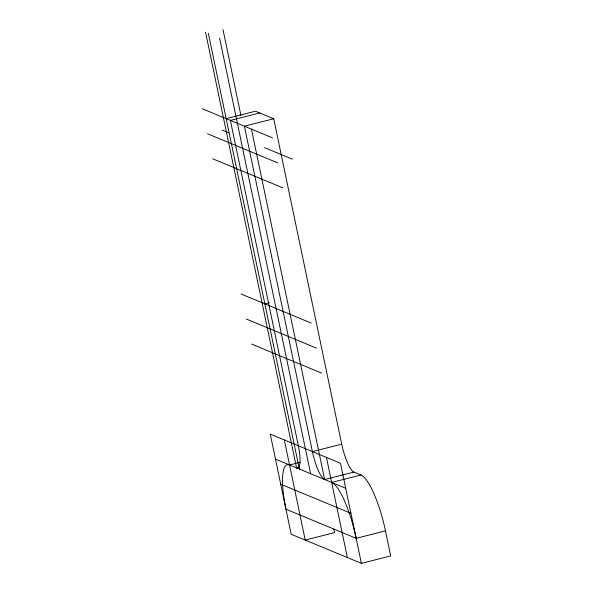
<?xml version="1.0" encoding="UTF-8"?>
<svg xmlns="http://www.w3.org/2000/svg" width="593" height="593" viewBox="0 0 593 593"><rect width="100%" height="100%" fill="white"/><g stroke="black" fill="none" stroke-linecap="round" stroke-linejoin="round"><path stroke-width="0.89" d="M226.163 118.644L255.479 111.21L273.729 118.778L341.709 444.157A25.951 6.189 75.8 0 0 353.954 472.095L360.981 475.008A51.895 12.371 75.8 0 1 385.48 530.891L390.705 555.915L361.396 563.35L291.185 534.241L270.267 434.12L340.478 463.237L361.396 563.35M259.69 112.959L230.38 120.394L298.353 445.766A25.951 6.189 75.8 0 1 296.559 467.884L299.228 467.21M273.729 118.778L244.42 126.213L312.392 451.592A25.951 6.189 75.8 0 0 324.645 479.529L353.954 472.095M264.856 303.861L269.296 302.734M312.392 451.592L341.709 444.157M300.199 462.273L289.54 464.971A51.895 12.371 75.8 0 0 285.952 509.209L356.163 538.318L385.48 530.891M360.981 475.008L331.665 482.443A51.895 12.371 75.8 0 1 356.163 538.318M202.295 108.749L272.506 137.858M222.175 130.06L228.942 132.862M264.471 147.598L292.386 159.169M207.52 133.773L277.732 162.89M212.754 158.805L282.965 187.914M240.988 293.958L311.199 323.074M246.214 318.99L316.425 348.098M251.447 344.022L321.658 373.13M275.5 459.152L345.712 488.261M280.726 484.177L350.937 513.293M326.439 457.411L347.35 557.531M251.439 129.126L324.645 479.529M333.792 529.052L334.541 532.625L305.225 540.06L284.314 439.947M223.005 29.65L240.98 115.702M219.58 38.026L310.606 473.711M208.351 33.364L299.369 469.048M205.541 32.2L296.559 467.884"/></g></svg>
